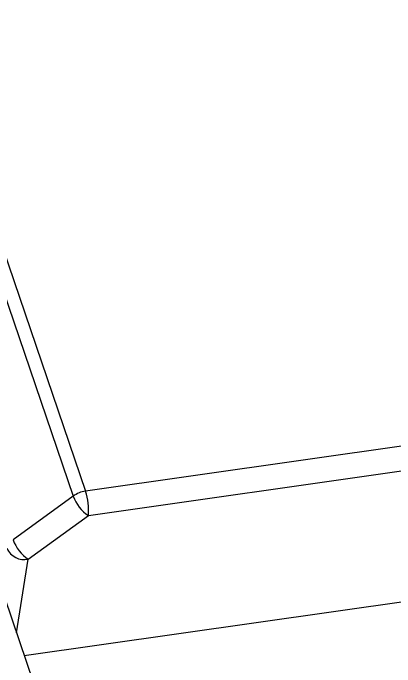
# Model space of a CAD drawing. Header units: millimetres. Extents: x 5 to 415, y 5 to 292.
# Drawn here: x 329.91 to 332.087, y 232.281 to 236.013 of the extents above; entities that cross this region are included whole.
import ezdxf

# ---------------------------------------------------------------- set-up
doc = ezdxf.new("R2010")
doc.units = ezdxf.units.MM

msp = doc.modelspace()

# ---------------------------------------------------------------- linework, layer by layer
at = {"color": 7, "linetype": 'Continuous', "lineweight": 25}
for p, q in [((328.0019, 239.8592), (330.2521, 233.2559)), ((328.0728, 239.8875), (330.323, 233.2842)), ((329.3051, 234.3068), (330.3165, 231.3388)), ((333.5676, 233.7472), (330.323, 233.2842)), ((330.3387, 233.1447), (333.5833, 233.6077)), ((330.2521, 233.2559), (329.9097, 233.0065)), ((329.9963, 232.8953), (330.3387, 233.1447)), ((329.9732, 232.3461), (333.4615, 232.8439))]:
    msp.add_line(p, q, dxfattribs=at)
at = {"color": 8, "linetype": 'Continuous', "lineweight": 25}
msp.add_line((329.9293, 232.4752), (329.9963, 232.8953), dxfattribs=at)
at = {"color": 7, "linetype": 'Continuous', "lineweight": 25}
for centre, radius, start, end in [((330.3458, 233.1244), 0.1614, 98.105, 125.4632), ((330.001, 233.1773), 0.3393, 354.4782, 18.3679), ((330.4667, 233.3337), 0.2283, 199.928, 235.8925), ((330.1243, 233.0843), 0.2283, 199.928, 235.8925), ((329.9754, 233.005), 0.1117, 205.1883, 280.7611)]:
    msp.add_arc(centre, radius, start, end, dxfattribs=at)

doc.saveas('drawing.dxf')
